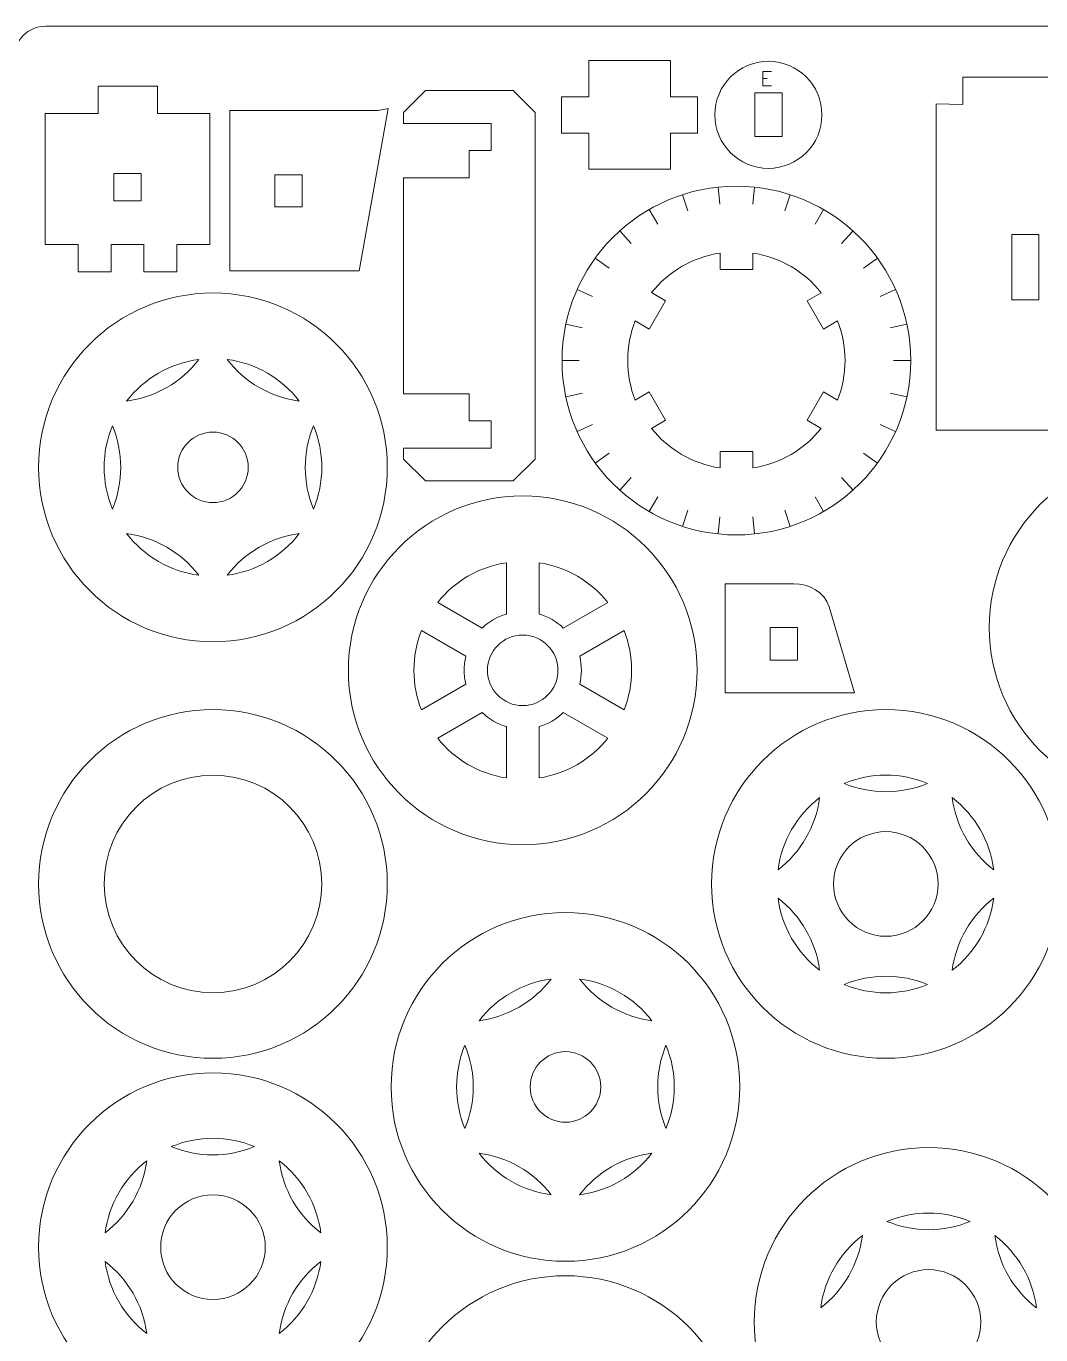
# Model space of a CAD drawing. Header units: centimetres. Extents: x -47.5 to 47.5, y -14.5 to 14.5.
# Drawn here: x -28.38 to -18.88, y 2.25 to 14.5 of the extents above; entities that cross this region are included whole.
import ezdxf

# ---------------------------------------------------------------- set-up
doc = ezdxf.new("R2010")
doc.units = ezdxf.units.CM
doc.header["$MEASUREMENT"] = 0
doc.layers.add('Camada 1', color=7, linetype='Continuous')

msp = doc.modelspace()

# ---------------------------------------------------------------- linework, layer by layer
at = {"layer": 'Camada 1', "color": 6, "lineweight": 9}
msp.add_open_spline([(-28.2, 14.5), (-28.2, 14.5), (-9.8, 14.5), (-9.8, 14.5), (-9.8, 14.5), (-9.635, 14.5), (-9.5, 14.365), (-9.5, 14.2), (-9.5, 14.2), (-9.5, 14.2), (-9.5, -14.2), (-9.5, -14.2), (-9.5, -14.2), (-9.5, -14.365), (-9.635, -14.5), (-9.8, -14.5), (-9.8, -14.5), (-9.8, -14.5), (-28.2, -14.5), (-28.2, -14.5), (-28.2, -14.5), (-28.365, -14.5), (-28.5, -14.365), (-28.5, -14.2), (-28.5, -14.2), (-28.5, -14.2), (-28.5, 14.2), (-28.5, 14.2), (-28.5, 14.2), (-28.5, 14.365), (-28.365, 14.5), (-28.2, 14.5)], degree=3, knots=[0, 0, 0, 0, 0.11111111, 0.11111111, 0.11111111, 0.11111111, 0.22222222, 0.22222222, 0.22222222, 0.22222222, 0.33333333, 0.33333333, 0.33333333, 0.33333333, 0.44444444, 0.44444444, 0.44444444, 0.44444444, 0.55555556, 0.55555556, 0.55555556, 0.55555556, 0.66666667, 0.66666667, 0.66666667, 0.66666667, 0.77777778, 0.77777778, 0.77777778, 0.77777778, 1, 1, 1, 1], dxfattribs=at)
at = {"layer": 'Camada 1', "lineweight": 9}
for points, knots in [([(-22.35192, 13.83994), (-22.35192, 13.83994), (-22.35192, 14.17999), (-22.35192, 14.17999), (-22.35192, 14.17999), (-22.35192, 14.17999), (-23.11703, 14.17999), (-23.11703, 14.17999), (-23.11703, 14.17999), (-23.11703, 14.17999), (-23.11703, 13.83994), (-23.11703, 13.83994), (-23.11703, 13.83994), (-23.11703, 13.83994), (-23.37207, 13.83994), (-23.37207, 13.83994), (-23.37207, 13.83994), (-23.37207, 13.83994), (-23.37207, 13.49989), (-23.37207, 13.49989), (-23.37207, 13.49989), (-23.37207, 13.49989), (-23.11703, 13.49989), (-23.11703, 13.49989), (-23.11703, 13.49989), (-23.11703, 13.49989), (-23.11703, 13.15984), (-23.11703, 13.15984), (-23.11703, 13.15984), (-23.11703, 13.15984), (-22.35192, 13.15984), (-22.35192, 13.15984), (-22.35192, 13.15984), (-22.35192, 13.15984), (-22.35192, 13.49989), (-22.35192, 13.49989), (-22.35192, 13.49989), (-22.35192, 13.49989), (-22.09689, 13.49989), (-22.09689, 13.49989), (-22.09689, 13.49989), (-22.09689, 13.49989), (-22.09689, 13.83994), (-22.09689, 13.83994), (-22.09689, 13.83994), (-22.09689, 13.83994), (-22.35192, 13.83994), (-22.35192, 13.83994)], [0, 0, 0, 0, 0.07692308, 0.07692308, 0.07692308, 0.07692308, 0.15384615, 0.15384615, 0.15384615, 0.15384615, 0.23076923, 0.23076923, 0.23076923, 0.23076923, 0.30769231, 0.30769231, 0.30769231, 0.30769231, 0.38461538, 0.38461538, 0.38461538, 0.38461538, 0.46153846, 0.46153846, 0.46153846, 0.46153846, 0.53846154, 0.53846154, 0.53846154, 0.53846154, 0.61538462, 0.61538462, 0.61538462, 0.61538462, 0.69230769, 0.69230769, 0.69230769, 0.69230769, 0.76923077, 0.76923077, 0.76923077, 0.76923077, 0.84615385, 0.84615385, 0.84615385, 0.84615385, 1, 1, 1, 1]), ([(-21.43448, 14.1711), (-21.15767, 14.1711), (-20.93328, 13.94672), (-20.93328, 13.66991), (-20.93328, 13.66991), (-20.93328, 13.3931), (-21.15767, 13.16872), (-21.43448, 13.16872), (-21.43448, 13.16872), (-21.71129, 13.16872), (-21.93568, 13.3931), (-21.93568, 13.66991), (-21.93568, 13.66991), (-21.93568, 13.94672), (-21.71129, 14.1711), (-21.43448, 14.1711)], [0, 0, 0, 0, 0.2, 0.2, 0.2, 0.2, 0.4, 0.4, 0.4, 0.4, 0.6, 0.6, 0.6, 0.6, 1, 1, 1, 1]), ([(-19.61443, 14.02234), (-19.61443, 14.02234), (-18.2044, 14.02234), (-18.2044, 14.02234), (-18.2044, 14.02234), (-18.2044, 14.02234), (-18.2044, 10.71748), (-18.2044, 10.71748), (-18.2044, 10.71748), (-18.2044, 10.71748), (-19.86455, 10.71748), (-19.86455, 10.71748), (-19.86455, 10.71748), (-19.86455, 10.71748), (-19.86455, 13.77223), (-19.86455, 13.77223), (-19.86455, 13.77223), (-19.86455, 13.77223), (-19.61443, 13.76738), (-19.61443, 13.76738), (-19.61443, 13.76738), (-19.61443, 13.76738), (-19.61443, 14.02234), (-19.61443, 14.02234)], [0, 0, 0, 0, 0.14285714, 0.14285714, 0.14285714, 0.14285714, 0.28571429, 0.28571429, 0.28571429, 0.28571429, 0.42857143, 0.42857143, 0.42857143, 0.42857143, 0.57142857, 0.57142857, 0.57142857, 0.57142857, 0.71428571, 0.71428571, 0.71428571, 0.71428571, 1, 1, 1, 1]), ([(-26.66443, 13.68176), (-26.66443, 13.68176), (-26.66443, 12.45606), (-26.66443, 12.45606), (-26.66443, 12.45606), (-26.66443, 12.45606), (-26.97244, 12.45606), (-26.97244, 12.45606), (-26.97244, 12.45606), (-26.97244, 12.45606), (-26.97244, 12.20109), (-26.97244, 12.20109), (-26.97244, 12.20109), (-26.97244, 12.20109), (-27.28046, 12.20109), (-27.28046, 12.20109), (-27.28046, 12.20109), (-27.28046, 12.20109), (-27.28046, 12.45606), (-27.28046, 12.45606), (-27.28046, 12.45606), (-27.28046, 12.45606), (-27.58849, 12.45606), (-27.58849, 12.45606), (-27.58849, 12.45606), (-27.58849, 12.45606), (-27.58849, 12.20109), (-27.58849, 12.20109), (-27.58849, 12.20109), (-27.58849, 12.20109), (-27.89651, 12.20109), (-27.89651, 12.20109), (-27.89651, 12.20109), (-27.89651, 12.20109), (-27.89651, 12.45606), (-27.89651, 12.45606), (-27.89651, 12.45606), (-27.89651, 12.45606), (-28.20452, 12.45606), (-28.20452, 12.45606), (-28.20452, 12.45606), (-28.20452, 12.45606), (-28.20452, 13.68377), (-28.20452, 13.68377), (-28.20452, 13.68377), (-28.20452, 13.68377), (-27.70888, 13.68377), (-27.70888, 13.68377), (-27.70888, 13.68377), (-27.70888, 13.68377), (-27.70888, 13.93874), (-27.70888, 13.93874), (-27.70888, 13.93874), (-27.70888, 13.93874), (-27.15501, 13.93874), (-27.15501, 13.93874), (-27.15501, 13.93874), (-27.15501, 13.93874), (-27.15501, 13.68176), (-27.15501, 13.68176), (-27.15501, 13.68176), (-27.15501, 13.68176), (-26.66443, 13.68176), (-26.66443, 13.68176)], [0, 0, 0, 0, 0.05882353, 0.05882353, 0.05882353, 0.05882353, 0.11764706, 0.11764706, 0.11764706, 0.11764706, 0.17647059, 0.17647059, 0.17647059, 0.17647059, 0.23529412, 0.23529412, 0.23529412, 0.23529412, 0.29411765, 0.29411765, 0.29411765, 0.29411765, 0.35294118, 0.35294118, 0.35294118, 0.35294118, 0.41176471, 0.41176471, 0.41176471, 0.41176471, 0.47058824, 0.47058824, 0.47058824, 0.47058824, 0.52941176, 0.52941176, 0.52941176, 0.52941176, 0.58823529, 0.58823529, 0.58823529, 0.58823529, 0.64705882, 0.64705882, 0.64705882, 0.64705882, 0.70588235, 0.70588235, 0.70588235, 0.70588235, 0.76470588, 0.76470588, 0.76470588, 0.76470588, 0.82352941, 0.82352941, 0.82352941, 0.82352941, 0.88235294, 0.88235294, 0.88235294, 0.88235294, 1, 1, 1, 1]), ([(-24.64609, 10.24334), (-24.64609, 10.24334), (-23.82288, 10.24334), (-23.82288, 10.24334), (-23.82288, 10.24334), (-23.82288, 10.24334), (-23.61885, 10.44736), (-23.61885, 10.44736), (-23.61885, 10.44736), (-23.61885, 10.44736), (-23.61885, 13.69247), (-23.61885, 13.69247), (-23.61885, 13.69247), (-23.61885, 13.69247), (-23.82288, 13.89648), (-23.82288, 13.89648), (-23.82288, 13.89648), (-23.82288, 13.89648), (-24.64609, 13.89648), (-24.64609, 13.89648), (-24.64609, 13.89648), (-24.64609, 13.89648), (-24.85011, 13.69247), (-24.85011, 13.69247), (-24.85011, 13.69247), (-24.85011, 13.69247), (-24.85011, 13.59045), (-24.85011, 13.59045), (-24.85011, 13.59045), (-24.85011, 13.59045), (-24.02926, 13.59045), (-24.02926, 13.59045), (-24.02926, 13.59045), (-24.02926, 13.59045), (-24.02926, 13.3354), (-24.02926, 13.3354), (-24.02926, 13.3354), (-24.02926, 13.3354), (-24.23567, 13.3354), (-24.23567, 13.3354), (-24.23567, 13.3354), (-24.23567, 13.3354), (-24.23567, 13.08038), (-24.23567, 13.08038), (-24.23567, 13.08038), (-24.23567, 13.08038), (-24.85011, 13.08038), (-24.85011, 13.08038), (-24.85011, 13.08038), (-24.85011, 13.08038), (-24.85011, 11.05944), (-24.85011, 11.05944), (-24.85011, 11.05944), (-24.85011, 11.05944), (-24.23567, 11.05944), (-24.23567, 11.05944), (-24.23567, 11.05944), (-24.23567, 11.05944), (-24.23567, 10.80441), (-24.23567, 10.80441), (-24.23567, 10.80441), (-24.23567, 10.80441), (-24.02926, 10.80441), (-24.02926, 10.80441), (-24.02926, 10.80441), (-24.02926, 10.80441), (-24.02926, 10.54938), (-24.02926, 10.54938), (-24.02926, 10.54938), (-24.02926, 10.54938), (-24.85011, 10.54938), (-24.85011, 10.54938), (-24.85011, 10.54938), (-24.85011, 10.54938), (-24.85011, 10.44736), (-24.85011, 10.44736), (-24.85011, 10.44736), (-24.85011, 10.44736), (-24.64609, 10.24334), (-24.64609, 10.24334)], [0, 0, 0, 0, 0.04761905, 0.04761905, 0.04761905, 0.04761905, 0.0952381, 0.0952381, 0.0952381, 0.0952381, 0.14285714, 0.14285714, 0.14285714, 0.14285714, 0.19047619, 0.19047619, 0.19047619, 0.19047619, 0.23809524, 0.23809524, 0.23809524, 0.23809524, 0.28571429, 0.28571429, 0.28571429, 0.28571429, 0.33333333, 0.33333333, 0.33333333, 0.33333333, 0.38095238, 0.38095238, 0.38095238, 0.38095238, 0.42857143, 0.42857143, 0.42857143, 0.42857143, 0.47619048, 0.47619048, 0.47619048, 0.47619048, 0.52380952, 0.52380952, 0.52380952, 0.52380952, 0.57142857, 0.57142857, 0.57142857, 0.57142857, 0.61904762, 0.61904762, 0.61904762, 0.61904762, 0.66666667, 0.66666667, 0.66666667, 0.66666667, 0.71428571, 0.71428571, 0.71428571, 0.71428571, 0.76190476, 0.76190476, 0.76190476, 0.76190476, 0.80952381, 0.80952381, 0.80952381, 0.80952381, 0.85714286, 0.85714286, 0.85714286, 0.85714286, 0.9047619, 0.9047619, 0.9047619, 0.9047619, 1, 1, 1, 1]), ([(-25.08824, 13.70949), (-25.08824, 13.70949), (-24.9937, 13.72953), (-24.9937, 13.72953), (-24.9937, 13.72953), (-24.9937, 13.72953), (-25.26578, 12.2103), (-25.26578, 12.2103), (-25.26578, 12.2103), (-25.26578, 12.2103), (-26.47525, 12.21031), (-26.47525, 12.21031), (-26.47525, 12.21031), (-26.47525, 12.21031), (-26.47524, 13.7095), (-26.47524, 13.7095), (-26.47524, 13.7095), (-26.47524, 13.7095), (-25.08824, 13.70949), (-25.08824, 13.70949)], [0, 0, 0, 0, 0.16666667, 0.16666667, 0.16666667, 0.16666667, 0.33333333, 0.33333333, 0.33333333, 0.33333333, 0.5, 0.5, 0.5, 0.5, 0.66666667, 0.66666667, 0.66666667, 0.66666667, 1, 1, 1, 1]), ([(-23.36671, 11.36991), (-23.36671, 12.27138), (-22.63593, 13.00215), (-21.73447, 13.00215), (-21.73447, 13.00215), (-20.83301, 13.00215), (-20.10224, 12.27138), (-20.10224, 11.36991), (-20.10224, 11.36991), (-20.10224, 10.46845), (-20.83301, 9.73768), (-21.73447, 9.73768), (-21.73447, 9.73768), (-22.63593, 9.73768), (-23.36671, 10.46845), (-23.36671, 11.36991)], [0, 0, 0, 0, 0.2, 0.2, 0.2, 0.2, 0.4, 0.4, 0.4, 0.4, 0.6, 0.6, 0.6, 0.6, 1, 1, 1, 1]), ([(-28.26671, 10.36991), (-28.26671, 11.27137), (-27.53594, 12.00215), (-26.63448, 12.00215), (-26.63448, 12.00215), (-25.73302, 12.00215), (-25.00225, 11.27137), (-25.00225, 10.36991), (-25.00225, 10.36991), (-25.00225, 9.46845), (-25.73302, 8.73768), (-26.63448, 8.73768), (-26.63448, 8.73768), (-27.53594, 8.73768), (-28.26671, 9.46845), (-28.26671, 10.36991)], [0, 0, 0, 0, 0.2, 0.2, 0.2, 0.2, 0.4, 0.4, 0.4, 0.4, 0.6, 0.6, 0.6, 0.6, 1, 1, 1, 1]), ([(-17.73448, 10.50214), (-16.83303, 10.50214), (-16.10225, 9.77137), (-16.10225, 8.86991), (-16.10225, 8.86991), (-16.10225, 7.96845), (-16.83303, 7.23769), (-17.73448, 7.23769), (-17.73448, 7.23769), (-18.63594, 7.23769), (-19.36671, 7.96845), (-19.36671, 8.86991), (-19.36671, 8.86991), (-19.36671, 9.77137), (-18.63594, 10.50214), (-17.73448, 10.50214)], [0, 0, 0, 0, 0.2, 0.2, 0.2, 0.2, 0.4, 0.4, 0.4, 0.4, 0.6, 0.6, 0.6, 0.6, 1, 1, 1, 1]), ([(-25.36671, 8.46991), (-25.36671, 9.37137), (-24.63593, 10.10215), (-23.73447, 10.10215), (-23.73447, 10.10215), (-22.83301, 10.10215), (-22.10224, 9.37137), (-22.10224, 8.46991), (-22.10224, 8.46991), (-22.10224, 7.56845), (-22.83301, 6.83768), (-23.73447, 6.83768), (-23.73447, 6.83768), (-24.63593, 6.83768), (-25.36671, 7.56845), (-25.36671, 8.46991)], [0, 0, 0, 0, 0.2, 0.2, 0.2, 0.2, 0.4, 0.4, 0.4, 0.4, 0.6, 0.6, 0.6, 0.6, 1, 1, 1, 1]), ([(-21.83922, 9.27985), (-21.83922, 9.27985), (-21.83922, 8.26), (-21.83922, 8.26), (-21.83922, 8.26), (-21.83922, 8.26), (-20.62973, 8.25998), (-20.62973, 8.25998), (-20.62973, 8.25998), (-20.62973, 8.25998), (-20.86565, 9.06484), (-20.86565, 9.06484), (-20.86565, 9.06484), (-20.90674, 9.20507), (-21.05671, 9.27984), (-21.1967, 9.27984), (-21.1967, 9.27984), (-21.1967, 9.27984), (-21.83922, 9.27985), (-21.83922, 9.27985)], [0, 0, 0, 0, 0.16666667, 0.16666667, 0.16666667, 0.16666667, 0.33333333, 0.33333333, 0.33333333, 0.33333333, 0.5, 0.5, 0.5, 0.5, 0.66666667, 0.66666667, 0.66666667, 0.66666667, 1, 1, 1, 1]), ([(-26.63448, 8.10214), (-25.73302, 8.10214), (-25.00224, 7.37137), (-25.00224, 6.46991), (-25.00224, 6.46991), (-25.00224, 5.56845), (-25.73302, 4.83769), (-26.63448, 4.83769), (-26.63448, 4.83769), (-27.53594, 4.83769), (-28.26671, 5.56845), (-28.26671, 6.46991), (-28.26671, 6.46991), (-28.26671, 7.37137), (-27.53594, 8.10214), (-26.63448, 8.10214)], [0, 0, 0, 0, 0.2, 0.2, 0.2, 0.2, 0.4, 0.4, 0.4, 0.4, 0.6, 0.6, 0.6, 0.6, 1, 1, 1, 1]), ([(-20.33448, 8.10215), (-19.43301, 8.10215), (-18.70225, 7.37137), (-18.70225, 6.46991), (-18.70225, 6.46991), (-18.70225, 5.56845), (-19.43301, 4.83768), (-20.33448, 4.83768), (-20.33448, 4.83768), (-21.23594, 4.83768), (-21.9667, 5.56845), (-21.9667, 6.46991), (-21.9667, 6.46991), (-21.9667, 7.37137), (-21.23594, 8.10215), (-20.33448, 8.10215)], [0, 0, 0, 0, 0.2, 0.2, 0.2, 0.2, 0.4, 0.4, 0.4, 0.4, 0.6, 0.6, 0.6, 0.6, 1, 1, 1, 1]), ([(-24.96671, 4.56991), (-24.96671, 5.47137), (-24.23594, 6.20215), (-23.33448, 6.20215), (-23.33448, 6.20215), (-22.43302, 6.20215), (-21.70225, 5.47137), (-21.70225, 4.56991), (-21.70225, 4.56991), (-21.70225, 3.66845), (-22.43302, 2.93768), (-23.33448, 2.93768), (-23.33448, 2.93768), (-24.23594, 2.93768), (-24.96671, 3.66845), (-24.96671, 4.56991)], [0, 0, 0, 0, 0.2, 0.2, 0.2, 0.2, 0.4, 0.4, 0.4, 0.4, 0.6, 0.6, 0.6, 0.6, 1, 1, 1, 1]), ([(-26.63448, 4.70215), (-25.73302, 4.70215), (-25.00225, 3.97137), (-25.00225, 3.06991), (-25.00225, 3.06991), (-25.00225, 2.16845), (-25.73302, 1.43768), (-26.63448, 1.43768), (-26.63448, 1.43768), (-27.53594, 1.43768), (-28.26671, 2.16845), (-28.26671, 3.06991), (-28.26671, 3.06991), (-28.26671, 3.97137), (-27.53594, 4.70215), (-26.63448, 4.70215)], [0, 0, 0, 0, 0.2, 0.2, 0.2, 0.2, 0.4, 0.4, 0.4, 0.4, 0.6, 0.6, 0.6, 0.6, 1, 1, 1, 1]), ([(-19.93448, 4.00214), (-19.03303, 4.00214), (-18.30225, 3.27137), (-18.30225, 2.36991), (-18.30225, 2.36991), (-18.30225, 1.46845), (-19.03303, 0.73768), (-19.93448, 0.73768), (-19.93448, 0.73768), (-20.83593, 0.73768), (-21.5667, 1.46845), (-21.5667, 2.36991), (-21.5667, 2.36991), (-21.5667, 3.27137), (-20.83593, 4.00214), (-19.93448, 4.00214)], [0, 0, 0, 0, 0.2, 0.2, 0.2, 0.2, 0.4, 0.4, 0.4, 0.4, 0.6, 0.6, 0.6, 0.6, 1, 1, 1, 1]), ([(-24.96671, 1.16991), (-24.96671, 2.07137), (-24.23594, 2.80215), (-23.33448, 2.80215), (-23.33448, 2.80215), (-22.43302, 2.80215), (-21.70225, 2.07137), (-21.70225, 1.16991), (-21.70225, 1.16991), (-21.70225, 0.26845), (-22.43302, -0.46232), (-23.33448, -0.46232), (-23.33448, -0.46232), (-24.23594, -0.46232), (-24.96671, 0.26845), (-24.96671, 1.16991)], [0, 0, 0, 0, 0.2, 0.2, 0.2, 0.2, 0.4, 0.4, 0.4, 0.4, 0.6, 0.6, 0.6, 0.6, 1, 1, 1, 1])]:
    msp.add_open_spline(points, degree=3, knots=knots, dxfattribs=at)
at = {"layer": 'Camada 1', "color": 5, "lineweight": 9}
msp.add_open_spline([(-21.40432, 13.94215), (-21.40432, 13.94215), (-21.48701, 13.94215), (-21.48701, 13.94215), (-21.48701, 13.94215), (-21.48701, 13.94215), (-21.48701, 14.07611), (-21.48701, 14.07611), (-21.48701, 14.07611), (-21.48701, 14.07611), (-21.40432, 14.07611), (-21.40432, 14.07611)], degree=3, knots=[0, 0, 0, 0, 0.25, 0.25, 0.25, 0.25, 0.5, 0.5, 0.5, 0.5, 1, 1, 1, 1], dxfattribs=at)
for points in [[(-21.48701, 14.00913), (-21.48701, 14.00913), (-21.44566, 14.00913), (-21.44566, 14.00913)], [(-21.90511, 12.99319), (-21.90511, 12.99319), (-21.8884, 12.83449), (-21.8884, 12.83449)], [(-21.56389, 12.99319), (-21.56389, 12.99319), (-21.58053, 12.83449), (-21.58053, 12.83449)], [(-22.23889, 12.92224), (-22.23889, 12.92224), (-22.18955, 12.77048), (-22.18955, 12.77048)], [(-21.23012, 12.92225), (-21.23012, 12.92225), (-21.2794, 12.77048), (-21.2794, 12.77048)], [(-22.55061, 12.78345), (-22.55061, 12.78345), (-22.47079, 12.64526), (-22.47079, 12.64526)], [(-20.91838, 12.78346), (-20.91838, 12.78346), (-20.99814, 12.64526), (-20.99814, 12.64526)], [(-22.82666, 12.58288), (-22.82666, 12.58288), (-22.71986, 12.46432), (-22.71986, 12.46432)], [(-20.64232, 12.5829), (-20.64232, 12.5829), (-20.74908, 12.46432), (-20.74908, 12.46432)], [(-23.05499, 12.32929), (-23.05499, 12.32929), (-22.92587, 12.23553), (-22.92587, 12.23553)], [(-20.41399, 12.32932), (-20.41399, 12.32932), (-20.54307, 12.23553), (-20.54307, 12.23553)], [(-23.22559, 12.03378), (-23.22559, 12.03378), (-23.0798, 11.96889), (-23.0798, 11.96889)], [(-20.24338, 12.03381), (-20.24338, 12.03381), (-20.38915, 11.96889), (-20.38915, 11.96889)], [(-23.33104, 11.70925), (-23.33104, 11.70925), (-23.17494, 11.67609), (-23.17494, 11.67609)], [(-20.13793, 11.70928), (-20.13793, 11.70928), (-20.294, 11.67609), (-20.294, 11.67609)], [(-23.36671, 11.36991), (-23.36671, 11.36991), (-23.20711, 11.36991), (-23.20711, 11.36991)], [(-20.10225, 11.36992), (-20.10225, 11.36992), (-20.26183, 11.36991), (-20.26183, 11.36991)], [(-23.33104, 11.03055), (-23.33104, 11.03055), (-23.17494, 11.06373), (-23.17494, 11.06373)], [(-20.13793, 11.03056), (-20.13793, 11.03056), (-20.294, 11.06373), (-20.294, 11.06373)], [(-23.22558, 10.70603), (-23.22558, 10.70603), (-23.0798, 10.77093), (-23.0798, 10.77093)], [(-20.24337, 10.70603), (-20.24337, 10.70603), (-20.38915, 10.77093), (-20.38915, 10.77093)], [(-23.05497, 10.41051), (-23.05497, 10.41051), (-22.92587, 10.50431), (-22.92587, 10.50431)], [(-20.41397, 10.41052), (-20.41397, 10.41052), (-20.54307, 10.50431), (-20.54307, 10.50431)], [(-22.82665, 10.15693), (-22.82665, 10.15693), (-22.71986, 10.27552), (-22.71986, 10.27552)], [(-20.6423, 10.15694), (-20.6423, 10.15694), (-20.74908, 10.27552), (-20.74908, 10.27552)], [(-22.55058, 9.95636), (-22.55058, 9.95636), (-22.47079, 10.09456), (-22.47079, 10.09456)], [(-20.91835, 9.95637), (-20.91835, 9.95637), (-20.99814, 10.09456), (-20.99814, 10.09456)], [(-22.23885, 9.81757), (-22.23885, 9.81757), (-22.18955, 9.96934), (-22.18955, 9.96934)], [(-21.23008, 9.81758), (-21.23008, 9.81758), (-21.2794, 9.96934), (-21.2794, 9.96934)], [(-21.90508, 9.74663), (-21.90508, 9.74663), (-21.8884, 9.90533), (-21.8884, 9.90533)], [(-21.56386, 9.74663), (-21.56386, 9.74663), (-21.58053, 9.90533), (-21.58053, 9.90533)]]:
    msp.add_open_spline(points, degree=3, dxfattribs=at)
at = {"layer": 'Camada 1', "color": 114, "lineweight": 9}
for points, knots in [([(-21.30678, 13.87442), (-21.30678, 13.87442), (-21.30678, 13.46637), (-21.30678, 13.46637), (-21.30678, 13.46637), (-21.30678, 13.46637), (-21.56181, 13.46637), (-21.56181, 13.46637), (-21.56181, 13.46637), (-21.56181, 13.46637), (-21.56181, 13.87442), (-21.56181, 13.87442), (-21.56181, 13.87442), (-21.56181, 13.87442), (-21.30678, 13.87442), (-21.30678, 13.87442)], [0, 0, 0, 0, 0.2, 0.2, 0.2, 0.2, 0.4, 0.4, 0.4, 0.4, 0.6, 0.6, 0.6, 0.6, 1, 1, 1, 1]), ([(-27.56196, 12.86462), (-27.56196, 12.86462), (-27.30699, 12.86462), (-27.30699, 12.86462), (-27.30699, 12.86462), (-27.30699, 12.86462), (-27.30699, 13.1202), (-27.30699, 13.1202), (-27.30699, 13.1202), (-27.30699, 13.1202), (-27.56196, 13.1202), (-27.56196, 13.1202), (-27.56196, 13.1202), (-27.56196, 13.1202), (-27.56196, 12.86462), (-27.56196, 12.86462)], [0, 0, 0, 0, 0.2, 0.2, 0.2, 0.2, 0.4, 0.4, 0.4, 0.4, 0.6, 0.6, 0.6, 0.6, 1, 1, 1, 1]), ([(-25.79966, 12.80998), (-25.79966, 12.80998), (-25.79966, 13.10981), (-25.79966, 13.10981), (-25.79966, 13.10981), (-25.79966, 13.10981), (-26.05463, 13.10982), (-26.05463, 13.10982), (-26.05463, 13.10982), (-26.05463, 13.10982), (-26.05463, 12.80998), (-26.05463, 12.80998), (-26.05463, 12.80998), (-26.05463, 12.80998), (-25.79966, 12.80998), (-25.79966, 12.80998)], [0, 0, 0, 0, 0.2, 0.2, 0.2, 0.2, 0.4, 0.4, 0.4, 0.4, 0.6, 0.6, 0.6, 0.6, 1, 1, 1, 1]), ([(-18.90123, 11.938), (-18.90123, 11.938), (-18.90122, 12.54827), (-18.90122, 12.54827), (-18.90122, 12.54827), (-18.90122, 12.54827), (-19.15619, 12.54826), (-19.15619, 12.54826), (-19.15619, 12.54826), (-19.15619, 12.54826), (-19.1562, 11.938), (-19.1562, 11.938), (-19.1562, 11.938), (-19.1562, 11.938), (-18.90123, 11.938), (-18.90123, 11.938)], [0, 0, 0, 0, 0.2, 0.2, 0.2, 0.2, 0.4, 0.4, 0.4, 0.4, 0.6, 0.6, 0.6, 0.6, 1, 1, 1, 1]), ([(-22.39669, 10.81092), (-22.39669, 10.81092), (-22.52893, 10.73457), (-22.52893, 10.73457), (-22.52893, 10.73457), (-22.37266, 10.53943), (-22.14602, 10.4031), (-21.88748, 10.36408), (-21.88748, 10.36408), (-21.88748, 10.36408), (-21.88748, 10.51693), (-21.88748, 10.51693), (-21.88748, 10.51693), (-21.88748, 10.51693), (-21.58147, 10.51693), (-21.58147, 10.51693), (-21.58147, 10.51693), (-21.58147, 10.51693), (-21.58147, 10.36408), (-21.58147, 10.36408), (-21.58147, 10.36408), (-21.32291, 10.40308), (-21.09628, 10.53943), (-20.94002, 10.73457), (-20.94002, 10.73457), (-20.94002, 10.73457), (-21.07226, 10.81092), (-21.07226, 10.81092), (-21.07226, 10.81092), (-21.07226, 10.81092), (-20.91925, 11.07593), (-20.91925, 11.07593), (-20.91925, 11.07593), (-20.91925, 11.07593), (-20.78678, 10.99945), (-20.78678, 10.99945), (-20.78678, 10.99945), (-20.74186, 11.11425), (-20.71719, 11.2392), (-20.71719, 11.36991), (-20.71719, 11.36991), (-20.71719, 11.50063), (-20.74186, 11.6256), (-20.78679, 11.7404), (-20.78679, 11.7404), (-20.78679, 11.7404), (-20.91925, 11.66392), (-20.91925, 11.66392), (-20.91925, 11.66392), (-20.91925, 11.66392), (-21.07225, 11.92893), (-21.07225, 11.92893), (-21.07225, 11.92893), (-21.07225, 11.92893), (-20.94003, 12.00526), (-20.94003, 12.00526), (-20.94003, 12.00526), (-21.09629, 12.20039), (-21.32292, 12.33673), (-21.58147, 12.37575), (-21.58147, 12.37575), (-21.58147, 12.37575), (-21.58147, 12.22293), (-21.58147, 12.22293), (-21.58147, 12.22293), (-21.58147, 12.22293), (-21.88748, 12.22293), (-21.88748, 12.22293), (-21.88748, 12.22293), (-21.88748, 12.22293), (-21.88748, 12.37575), (-21.88748, 12.37575), (-21.88748, 12.37575), (-22.14603, 12.33675), (-22.37265, 12.2004), (-22.52891, 12.00527), (-22.52891, 12.00527), (-22.52891, 12.00527), (-22.39669, 11.92893), (-22.39669, 11.92893), (-22.39669, 11.92893), (-22.39669, 11.92893), (-22.54969, 11.66392), (-22.54969, 11.66392), (-22.54969, 11.66392), (-22.54969, 11.66392), (-22.68216, 11.7404), (-22.68216, 11.7404), (-22.68216, 11.7404), (-22.72708, 11.62559), (-22.75176, 11.50064), (-22.75176, 11.36991), (-22.75176, 11.36991), (-22.75176, 11.23919), (-22.72709, 11.11424), (-22.68217, 10.99945), (-22.68217, 10.99945), (-22.68217, 10.99945), (-22.54969, 11.07594), (-22.54969, 11.07594), (-22.54969, 11.07594), (-22.54969, 11.07594), (-22.39669, 10.81092), (-22.39669, 10.81092)], [0, 0, 0, 0, 0.03703704, 0.03703704, 0.03703704, 0.03703704, 0.07407407, 0.07407407, 0.07407407, 0.07407407, 0.11111111, 0.11111111, 0.11111111, 0.11111111, 0.14814815, 0.14814815, 0.14814815, 0.14814815, 0.18518519, 0.18518519, 0.18518519, 0.18518519, 0.22222222, 0.22222222, 0.22222222, 0.22222222, 0.25925926, 0.25925926, 0.25925926, 0.25925926, 0.2962963, 0.2962963, 0.2962963, 0.2962963, 0.33333333, 0.33333333, 0.33333333, 0.33333333, 0.37037037, 0.37037037, 0.37037037, 0.37037037, 0.40740741, 0.40740741, 0.40740741, 0.40740741, 0.44444444, 0.44444444, 0.44444444, 0.44444444, 0.48148148, 0.48148148, 0.48148148, 0.48148148, 0.51851852, 0.51851852, 0.51851852, 0.51851852, 0.55555556, 0.55555556, 0.55555556, 0.55555556, 0.59259259, 0.59259259, 0.59259259, 0.59259259, 0.62962963, 0.62962963, 0.62962963, 0.62962963, 0.66666667, 0.66666667, 0.66666667, 0.66666667, 0.7037037, 0.7037037, 0.7037037, 0.7037037, 0.74074074, 0.74074074, 0.74074074, 0.74074074, 0.77777778, 0.77777778, 0.77777778, 0.77777778, 0.81481481, 0.81481481, 0.81481481, 0.81481481, 0.85185185, 0.85185185, 0.85185185, 0.85185185, 0.88888889, 0.88888889, 0.88888889, 0.88888889, 0.92592593, 0.92592593, 0.92592593, 0.92592593, 1, 1, 1, 1]), ([(-26.76747, 11.38002), (-27.03536, 11.34476), (-27.27829, 11.20451), (-27.44279, 10.99014), (-27.44279, 10.99014), (-27.17489, 11.02541), (-26.93198, 11.16566), (-26.76747, 11.38002)], [0, 0, 0, 0, 0.33333333, 0.33333333, 0.33333333, 0.33333333, 1, 1, 1, 1]), ([(-25.8262, 10.99013), (-25.99068, 11.20451), (-26.2336, 11.34476), (-26.50149, 11.38003), (-26.50149, 11.38003), (-26.33701, 11.16567), (-26.09408, 11.02542), (-25.8262, 10.99013)], [0, 0, 0, 0, 0.33333333, 0.33333333, 0.33333333, 0.33333333, 1, 1, 1, 1]), ([(-27.57576, 10.75979), (-27.67916, 10.51015), (-27.67916, 10.22965), (-27.57576, 9.98001), (-27.57576, 9.98001), (-27.47237, 10.22965), (-27.47237, 10.51015), (-27.57576, 10.75979)], [0, 0, 0, 0, 0.33333333, 0.33333333, 0.33333333, 0.33333333, 1, 1, 1, 1]), ([(-26.96462, 10.36991), (-26.96462, 10.18758), (-26.81682, 10.03978), (-26.63448, 10.03978), (-26.63448, 10.03978), (-26.45216, 10.03978), (-26.30436, 10.18758), (-26.30436, 10.36991), (-26.30436, 10.36991), (-26.30436, 10.55224), (-26.45216, 10.70004), (-26.63448, 10.70004), (-26.63448, 10.70004), (-26.81682, 10.70004), (-26.96462, 10.55224), (-26.96462, 10.36991)], [0, 0, 0, 0, 0.2, 0.2, 0.2, 0.2, 0.4, 0.4, 0.4, 0.4, 0.6, 0.6, 0.6, 0.6, 1, 1, 1, 1]), ([(-25.69321, 9.98002), (-25.5898, 10.22965), (-25.58979, 10.51016), (-25.6932, 10.75979), (-25.6932, 10.75979), (-25.7966, 10.51016), (-25.7966, 10.22966), (-25.69321, 9.98002)], [0, 0, 0, 0, 0.33333333, 0.33333333, 0.33333333, 0.33333333, 1, 1, 1, 1]), ([(-27.44278, 9.74969), (-27.27829, 9.53532), (-27.03539, 9.39506), (-26.76748, 9.35979), (-26.76748, 9.35979), (-26.93198, 9.57416), (-27.17489, 9.71441), (-27.44278, 9.74969)], [0, 0, 0, 0, 0.33333333, 0.33333333, 0.33333333, 0.33333333, 1, 1, 1, 1]), ([(-26.5015, 9.3598), (-26.23361, 9.39506), (-25.99068, 9.5353), (-25.8262, 9.74967), (-25.8262, 9.74967), (-26.09408, 9.7144), (-26.33701, 9.57415), (-26.5015, 9.3598)], [0, 0, 0, 0, 0.33333333, 0.33333333, 0.33333333, 0.33333333, 1, 1, 1, 1]), ([(-24.11443, 8.86597), (-24.05135, 8.92652), (-23.97381, 8.97212), (-23.88751, 8.99712), (-23.88751, 8.99712), (-23.88751, 8.99712), (-23.88751, 9.47731), (-23.88751, 9.47731), (-23.88751, 9.47731), (-24.14662, 9.43827), (-24.37374, 9.30163), (-24.53027, 9.10605), (-24.53027, 9.10605), (-24.53027, 9.10605), (-24.11443, 8.86597), (-24.11443, 8.86597)], [0, 0, 0, 0, 0.2, 0.2, 0.2, 0.2, 0.4, 0.4, 0.4, 0.4, 0.6, 0.6, 0.6, 0.6, 1, 1, 1, 1]), ([(-23.58146, 8.99712), (-23.49517, 8.97212), (-23.41763, 8.92651), (-23.35453, 8.86597), (-23.35453, 8.86597), (-23.35453, 8.86597), (-22.93869, 9.10605), (-22.93869, 9.10605), (-22.93869, 9.10605), (-23.09524, 9.30163), (-23.32235, 9.43828), (-23.58146, 9.47731), (-23.58146, 9.47731), (-23.58146, 9.47731), (-23.58146, 8.99712), (-23.58146, 8.99712)], [0, 0, 0, 0, 0.2, 0.2, 0.2, 0.2, 0.4, 0.4, 0.4, 0.4, 0.6, 0.6, 0.6, 0.6, 1, 1, 1, 1]), ([(-24.28333, 8.46991), (-24.28333, 8.51509), (-24.27783, 8.55897), (-24.26754, 8.60098), (-24.26754, 8.60098), (-24.26754, 8.60098), (-24.68354, 8.84115), (-24.68354, 8.84115), (-24.68354, 8.84115), (-24.7766, 8.60341), (-24.77664, 8.3364), (-24.68354, 8.09867), (-24.68354, 8.09867), (-24.68354, 8.09867), (-24.26754, 8.33884), (-24.26754, 8.33884), (-24.26754, 8.33884), (-24.27783, 8.38085), (-24.28333, 8.42473), (-24.28333, 8.46991)], [0, 0, 0, 0, 0.16666667, 0.16666667, 0.16666667, 0.16666667, 0.33333333, 0.33333333, 0.33333333, 0.33333333, 0.5, 0.5, 0.5, 0.5, 0.66666667, 0.66666667, 0.66666667, 0.66666667, 1, 1, 1, 1]), ([(-23.20142, 8.60098), (-23.18037, 8.515), (-23.18037, 8.42482), (-23.20142, 8.33884), (-23.20142, 8.33884), (-23.20142, 8.33884), (-22.78543, 8.09867), (-22.78543, 8.09867), (-22.78543, 8.09867), (-22.69234, 8.33643), (-22.69235, 8.60338), (-22.78543, 8.84115), (-22.78543, 8.84115), (-22.78543, 8.84115), (-23.20142, 8.60098), (-23.20142, 8.60098)], [0, 0, 0, 0, 0.2, 0.2, 0.2, 0.2, 0.4, 0.4, 0.4, 0.4, 0.6, 0.6, 0.6, 0.6, 1, 1, 1, 1]), ([(-21.1628, 8.5655), (-21.1628, 8.5655), (-21.4186, 8.56551), (-21.4186, 8.56551), (-21.4186, 8.56551), (-21.4186, 8.56551), (-21.4186, 8.87101), (-21.4186, 8.87101), (-21.4186, 8.87101), (-21.4186, 8.87101), (-21.1628, 8.87101), (-21.1628, 8.87101), (-21.1628, 8.87101), (-21.1628, 8.87101), (-21.1628, 8.5655), (-21.1628, 8.5655)], [0, 0, 0, 0, 0.2, 0.2, 0.2, 0.2, 0.4, 0.4, 0.4, 0.4, 0.6, 0.6, 0.6, 0.6, 1, 1, 1, 1]), ([(-24.06461, 8.46991), (-24.06461, 8.65224), (-23.91681, 8.80004), (-23.73448, 8.80004), (-23.73448, 8.80004), (-23.55216, 8.80004), (-23.40436, 8.65224), (-23.40436, 8.46991), (-23.40436, 8.46991), (-23.40436, 8.28758), (-23.55216, 8.13978), (-23.73448, 8.13978), (-23.73448, 8.13978), (-23.91681, 8.13978), (-24.06461, 8.28758), (-24.06461, 8.46991)], [0, 0, 0, 0, 0.2, 0.2, 0.2, 0.2, 0.4, 0.4, 0.4, 0.4, 0.6, 0.6, 0.6, 0.6, 1, 1, 1, 1]), ([(-23.88751, 7.94271), (-23.97381, 7.9677), (-24.05134, 8.0133), (-24.11443, 8.07385), (-24.11443, 8.07385), (-24.11443, 8.07385), (-24.53026, 7.83378), (-24.53026, 7.83378), (-24.53026, 7.83378), (-24.37371, 7.63821), (-24.14662, 7.50156), (-23.88751, 7.46253), (-23.88751, 7.46253), (-23.88751, 7.46253), (-23.88751, 7.94271), (-23.88751, 7.94271)], [0, 0, 0, 0, 0.2, 0.2, 0.2, 0.2, 0.4, 0.4, 0.4, 0.4, 0.6, 0.6, 0.6, 0.6, 1, 1, 1, 1]), ([(-23.35453, 8.07385), (-23.41763, 8.0133), (-23.49516, 7.9677), (-23.58146, 7.94271), (-23.58146, 7.94271), (-23.58146, 7.94271), (-23.58146, 7.46253), (-23.58146, 7.46253), (-23.58146, 7.46253), (-23.32236, 7.50157), (-23.09524, 7.6382), (-22.93871, 7.83378), (-22.93871, 7.83378), (-22.93871, 7.83378), (-23.35453, 8.07385), (-23.35453, 8.07385)], [0, 0, 0, 0, 0.2, 0.2, 0.2, 0.2, 0.4, 0.4, 0.4, 0.4, 0.6, 0.6, 0.6, 0.6, 1, 1, 1, 1]), ([(-26.63447, 7.48876), (-26.07179, 7.48876), (-25.61564, 7.03261), (-25.61564, 6.46992), (-25.61564, 6.46992), (-25.61564, 5.90725), (-26.07179, 5.4511), (-26.63447, 5.4511), (-26.63447, 5.4511), (-27.19715, 5.4511), (-27.6533, 5.90725), (-27.6533, 6.46992), (-27.6533, 6.46992), (-27.6533, 7.03261), (-27.19715, 7.48876), (-26.63447, 7.48876)], [0, 0, 0, 0, 0.2, 0.2, 0.2, 0.2, 0.4, 0.4, 0.4, 0.4, 0.6, 0.6, 0.6, 0.6, 1, 1, 1, 1]), ([(-19.94459, 7.4112), (-20.19423, 7.51459), (-20.47473, 7.51459), (-20.72437, 7.4112), (-20.72437, 7.4112), (-20.47473, 7.3078), (-20.19423, 7.3078), (-19.94459, 7.4112)], [0, 0, 0, 0, 0.33333333, 0.33333333, 0.33333333, 0.33333333, 1, 1, 1, 1]), ([(-20.95469, 7.27821), (-21.16906, 7.11372), (-21.30932, 6.87082), (-21.34459, 6.60291), (-21.34459, 6.60291), (-21.13022, 6.76741), (-20.98997, 7.01032), (-20.95469, 7.27821)], [0, 0, 0, 0, 0.33333333, 0.33333333, 0.33333333, 0.33333333, 1, 1, 1, 1]), ([(-19.32437, 6.6029), (-19.35964, 6.87079), (-19.49989, 7.11372), (-19.71424, 7.27822), (-19.71424, 7.27822), (-19.67897, 7.01032), (-19.53872, 6.76741), (-19.32437, 6.6029)], [0, 0, 0, 0, 0.33333333, 0.33333333, 0.33333333, 0.33333333, 1, 1, 1, 1]), ([(-20.33448, 6.95956), (-20.06406, 6.95956), (-19.84483, 6.74033), (-19.84483, 6.46991), (-19.84483, 6.46991), (-19.84483, 6.19949), (-20.06406, 5.98028), (-20.33448, 5.98028), (-20.33448, 5.98028), (-20.60489, 5.98028), (-20.82411, 6.19949), (-20.82411, 6.46991), (-20.82411, 6.46991), (-20.82411, 6.74033), (-20.60489, 6.95956), (-20.33448, 6.95956)], [0, 0, 0, 0, 0.2, 0.2, 0.2, 0.2, 0.4, 0.4, 0.4, 0.4, 0.6, 0.6, 0.6, 0.6, 1, 1, 1, 1]), ([(-21.34459, 6.33694), (-21.30932, 6.06904), (-21.16908, 5.82611), (-20.95472, 5.66163), (-20.95472, 5.66163), (-20.98998, 5.92951), (-21.13023, 6.17244), (-21.34459, 6.33694)], [0, 0, 0, 0, 0.33333333, 0.33333333, 0.33333333, 0.33333333, 1, 1, 1, 1]), ([(-19.71425, 5.66163), (-19.49989, 5.82611), (-19.35962, 6.06903), (-19.32436, 6.33692), (-19.32436, 6.33692), (-19.53871, 6.17244), (-19.67896, 5.92951), (-19.71425, 5.66163)], [0, 0, 0, 0, 0.33333333, 0.33333333, 0.33333333, 0.33333333, 1, 1, 1, 1]), ([(-23.46747, 5.58002), (-23.73536, 5.54476), (-23.97829, 5.40451), (-24.14279, 5.19014), (-24.14279, 5.19014), (-23.87489, 5.22541), (-23.63198, 5.36566), (-23.46747, 5.58002)], [0, 0, 0, 0, 0.33333333, 0.33333333, 0.33333333, 0.33333333, 1, 1, 1, 1]), ([(-22.5262, 5.19013), (-22.69068, 5.40451), (-22.9336, 5.54476), (-23.20149, 5.58003), (-23.20149, 5.58003), (-23.03701, 5.36567), (-22.79408, 5.22542), (-22.5262, 5.19013)], [0, 0, 0, 0, 0.33333333, 0.33333333, 0.33333333, 0.33333333, 1, 1, 1, 1]), ([(-20.72436, 5.52864), (-20.47473, 5.42523), (-20.19423, 5.42522), (-19.94459, 5.52862), (-19.94459, 5.52862), (-20.19423, 5.63203), (-20.47473, 5.63203), (-20.72436, 5.52864)], [0, 0, 0, 0, 0.33333333, 0.33333333, 0.33333333, 0.33333333, 1, 1, 1, 1]), ([(-24.27576, 4.95979), (-24.37916, 4.71015), (-24.37916, 4.42965), (-24.27576, 4.18001), (-24.27576, 4.18001), (-24.17237, 4.42965), (-24.17237, 4.71015), (-24.27576, 4.95979)], [0, 0, 0, 0, 0.33333333, 0.33333333, 0.33333333, 0.33333333, 1, 1, 1, 1]), ([(-22.39321, 4.18002), (-22.2898, 4.42965), (-22.28979, 4.71016), (-22.3932, 4.95979), (-22.3932, 4.95979), (-22.4966, 4.71016), (-22.4966, 4.42966), (-22.39321, 4.18002)], [0, 0, 0, 0, 0.33333333, 0.33333333, 0.33333333, 0.33333333, 1, 1, 1, 1]), ([(-23.66462, 4.56991), (-23.66462, 4.38758), (-23.51682, 4.23978), (-23.33448, 4.23978), (-23.33448, 4.23978), (-23.15216, 4.23978), (-23.00436, 4.38758), (-23.00436, 4.56991), (-23.00436, 4.56991), (-23.00436, 4.75224), (-23.15216, 4.90004), (-23.33448, 4.90004), (-23.33448, 4.90004), (-23.51682, 4.90004), (-23.66462, 4.75224), (-23.66462, 4.56991)], [0, 0, 0, 0, 0.2, 0.2, 0.2, 0.2, 0.4, 0.4, 0.4, 0.4, 0.6, 0.6, 0.6, 0.6, 1, 1, 1, 1]), ([(-26.24461, 4.0112), (-26.49424, 4.11459), (-26.77474, 4.11459), (-27.02438, 4.0112), (-27.02438, 4.0112), (-26.77474, 3.9078), (-26.49424, 3.9078), (-26.24461, 4.0112)], [0, 0, 0, 0, 0.33333333, 0.33333333, 0.33333333, 0.33333333, 1, 1, 1, 1]), ([(-24.14278, 3.94969), (-23.97829, 3.73532), (-23.73539, 3.59506), (-23.46748, 3.55979), (-23.46748, 3.55979), (-23.63198, 3.77416), (-23.87489, 3.91441), (-24.14278, 3.94969)], [0, 0, 0, 0, 0.33333333, 0.33333333, 0.33333333, 0.33333333, 1, 1, 1, 1]), ([(-23.2015, 3.5598), (-22.93361, 3.59506), (-22.69068, 3.7353), (-22.5262, 3.94967), (-22.5262, 3.94967), (-22.79408, 3.9144), (-23.03701, 3.77415), (-23.2015, 3.5598)], [0, 0, 0, 0, 0.33333333, 0.33333333, 0.33333333, 0.33333333, 1, 1, 1, 1]), ([(-27.2547, 3.87821), (-27.46908, 3.71372), (-27.60934, 3.47082), (-27.6446, 3.20291), (-27.6446, 3.20291), (-27.43023, 3.36741), (-27.28998, 3.61032), (-27.2547, 3.87821)], [0, 0, 0, 0, 0.33333333, 0.33333333, 0.33333333, 0.33333333, 1, 1, 1, 1]), ([(-25.62437, 3.2029), (-25.65964, 3.47079), (-25.79989, 3.71372), (-26.01425, 3.87822), (-26.01425, 3.87822), (-25.97898, 3.61032), (-25.83873, 3.36741), (-25.62437, 3.2029)], [0, 0, 0, 0, 0.33333333, 0.33333333, 0.33333333, 0.33333333, 1, 1, 1, 1]), ([(-26.63448, 3.55956), (-26.36406, 3.55956), (-26.14484, 3.34033), (-26.14484, 3.06991), (-26.14484, 3.06991), (-26.14484, 2.79949), (-26.36406, 2.58028), (-26.63448, 2.58028), (-26.63448, 2.58028), (-26.9049, 2.58028), (-27.12412, 2.79949), (-27.12412, 3.06991), (-27.12412, 3.06991), (-27.12412, 3.34033), (-26.9049, 3.55956), (-26.63448, 3.55956)], [0, 0, 0, 0, 0.2, 0.2, 0.2, 0.2, 0.4, 0.4, 0.4, 0.4, 0.6, 0.6, 0.6, 0.6, 1, 1, 1, 1]), ([(-19.5446, 3.31119), (-19.79425, 3.41459), (-20.07475, 3.41459), (-20.32438, 3.31119), (-20.32438, 3.31119), (-20.07475, 3.2078), (-19.79425, 3.2078), (-19.5446, 3.31119)], [0, 0, 0, 0, 0.33333333, 0.33333333, 0.33333333, 0.33333333, 1, 1, 1, 1]), ([(-20.5547, 3.17821), (-20.76907, 3.01372), (-20.90932, 2.77082), (-20.9446, 2.50291), (-20.9446, 2.50291), (-20.73022, 2.66741), (-20.58998, 2.91032), (-20.5547, 3.17821)], [0, 0, 0, 0, 0.33333333, 0.33333333, 0.33333333, 0.33333333, 1, 1, 1, 1]), ([(-18.92437, 2.5029), (-18.95964, 2.77079), (-19.09989, 3.01372), (-19.31425, 3.17822), (-19.31425, 3.17822), (-19.27898, 2.91032), (-19.13873, 2.66741), (-18.92437, 2.5029)], [0, 0, 0, 0, 0.33333333, 0.33333333, 0.33333333, 0.33333333, 1, 1, 1, 1]), ([(-27.64459, 2.93694), (-27.60934, 2.66904), (-27.46909, 2.42611), (-27.25473, 2.26163), (-27.25473, 2.26163), (-27.28999, 2.52951), (-27.43024, 2.77244), (-27.64459, 2.93694)], [0, 0, 0, 0, 0.33333333, 0.33333333, 0.33333333, 0.33333333, 1, 1, 1, 1]), ([(-26.01426, 2.26163), (-25.79989, 2.42611), (-25.65964, 2.66903), (-25.62436, 2.93692), (-25.62436, 2.93692), (-25.83872, 2.77244), (-25.97897, 2.52951), (-26.01426, 2.26163)], [0, 0, 0, 0, 0.33333333, 0.33333333, 0.33333333, 0.33333333, 1, 1, 1, 1]), ([(-19.93448, 2.85956), (-19.66406, 2.85956), (-19.44484, 2.64033), (-19.44484, 2.36991), (-19.44484, 2.36991), (-19.44484, 2.09949), (-19.66406, 1.88028), (-19.93448, 1.88028), (-19.93448, 1.88028), (-20.20491, 1.88028), (-20.42412, 2.09949), (-20.42412, 2.36991), (-20.42412, 2.36991), (-20.42412, 2.64033), (-20.20491, 2.85956), (-19.93448, 2.85956)], [0, 0, 0, 0, 0.2, 0.2, 0.2, 0.2, 0.4, 0.4, 0.4, 0.4, 0.6, 0.6, 0.6, 0.6, 1, 1, 1, 1])]:
    msp.add_open_spline(points, degree=3, knots=knots, dxfattribs=at)

doc.saveas('drawing.dxf')
